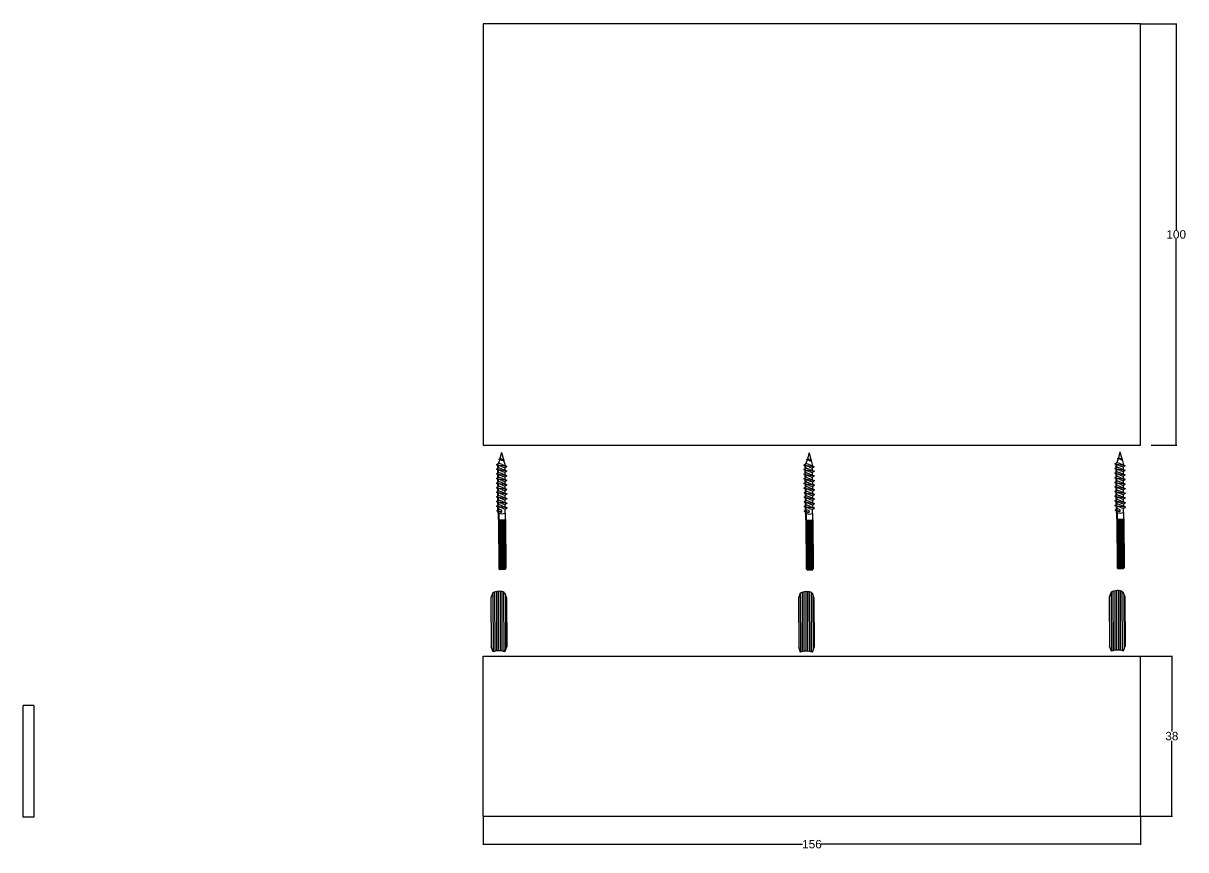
# Model space of a CAD drawing. Header units: inches. Extents: x -8 to 1004, y -354 to 166.
# Drawn here: x 728.3 to 1004.2, y -29.6 to 166.5 of the extents above; entities that cross this region are included whole.
import ezdxf

# ---------------------------------------------------------------- set-up
doc = ezdxf.new("R2010")
doc.units = ezdxf.units.IN
doc.header["$MEASUREMENT"] = 0
doc.linetypes.add('HIDDEN', pattern=[0.375, 0.25, -0.125])
doc.layers.add('NASCOSTE', color=1, linetype='HIDDEN')
doc.layers.add('OGGETTO', color=7, linetype='Continuous')
doc.styles.get("Standard").update_dxf_attribs({"font": 'Arial.ttf'})
doc.dimstyles.get("Standard").update_dxf_attribs({"dimtxt": 0.18, "dimasz": 0.18, "dimexe": 0.18, "dimexo": 0.0625, "dimgap": 0.09, "dimtad": 0, "dimtih": 1, "dimtoh": 1, "dimdec": 4, "dimzin": 0, "dimdsep": 46, "dimtxsty": 'Standard', "dimcen": 0.09, "dimadec": 0, "dimazin": 0, "dimtfac": 1, "dimtdec": 4, "dimtofl": 0, "dimtmove": 0, "dimatfit": 3, "dimfxl": 1, "dimtolj": 1, "dimtzin": 0, "dimarcsym": 0})

# ---------------------------------------------------------------- blocks, each defined once
blk = doc.blocks.new('_ArchTick')
at = {"color": 0, "linetype": 'ByBlock', "const_width": 0.15}
blk.add_lwpolyline([(-0.5, -0.5), (0.5, 0.5)], dxfattribs=at)
blk = doc.blocks.new('*D10')
at = {"color": 0, "lineweight": -2, "transparency": 16777216}
for p, q in [((837.48, -21.71), (837.48, -28.45)), ((993.48, -21.71), (993.48, -28.45)), ((837.48, -28.27), (913.27, -28.27)), ((993.48, -28.27), (917.68, -28.27))]:
    blk.add_line(p, q, dxfattribs=at)
at = {"layer": 'Defpoints', "color": 0, "transparency": 16777216}
for p in [(837.48, -21.64), (993.48, -21.64), (993.48, -28.27)]:
    blk.add_point(p, dxfattribs=at)
at = {"color": 0, "lineweight": -2, "transparency": 16777216, "xscale": 0.18, "yscale": 0.18, "zscale": 0.18, "rotation": 180}
blk.add_blockref('_ArchTick', (837.48, -28.27), dxfattribs=at)
at = {"color": 0, "lineweight": -2, "transparency": 16777216, "xscale": 0.18, "yscale": 0.18, "zscale": 0.18}
blk.add_blockref('_ArchTick', (993.48, -28.27), dxfattribs=at)
at = {"color": 0, "transparency": 16777216, "insert": (915.48, -28.27), "char_height": 2, "attachment_point": 5}
blk.add_mtext('\\A1;156', dxfattribs=at)
blk = doc.blocks.new('*D11')
at = {"color": 0, "lineweight": -2, "transparency": 16777216}
for p, q in [((993.54, 16.36), (1001.07, 16.36)), ((1000.89, 16.36), (1000.89, -1.54)), ((1000.89, -21.64), (1000.89, -3.75)), ((993.54, -21.64), (1001.07, -21.64))]:
    blk.add_line(p, q, dxfattribs=at)
at = {"layer": 'Defpoints', "color": 0, "transparency": 16777216}
for p in [(993.48, 16.36), (1000.89, 16.36), (993.48, -21.64)]:
    blk.add_point(p, dxfattribs=at)
at = {"color": 0, "lineweight": -2, "transparency": 16777216, "xscale": 0.18, "yscale": 0.18, "zscale": 0.18}
for p, rotation in [((1000.89, 16.36), 90), ((1000.89, -21.64), 270)]:
    blk.add_blockref('_ArchTick', p, dxfattribs=dict(at, rotation=rotation))
at = {"color": 0, "transparency": 16777216, "insert": (1000.89, -2.64), "char_height": 2, "attachment_point": 5}
blk.add_mtext('\\A1;38', dxfattribs=at)
blk = doc.blocks.new('*D12')
at = {"color": 0, "lineweight": -2, "transparency": 16777216}
for p, q in [((993.54, 166.36), (1002.1, 166.36)), ((1001.92, 166.36), (1001.92, 117.46)), ((1001.92, 66.36), (1001.92, 115.25)), ((995.95, 66.36), (1002.1, 66.36))]:
    blk.add_line(p, q, dxfattribs=at)
at = {"layer": 'Defpoints', "color": 0, "transparency": 16777216}
for p in [(993.48, 166.36), (1001.92, 166.36), (995.89, 66.36)]:
    blk.add_point(p, dxfattribs=at)
at = {"color": 0, "lineweight": -2, "transparency": 16777216, "xscale": 0.18, "yscale": 0.18, "zscale": 0.18}
for p, rotation in [((1001.92, 166.36), 90), ((1001.92, 66.36), 270)]:
    blk.add_blockref('_ArchTick', p, dxfattribs=dict(at, rotation=rotation))
at = {"color": 0, "transparency": 16777216, "insert": (1001.92, 116.36), "char_height": 2, "attachment_point": 5}
blk.add_mtext('\\A1;100', dxfattribs=at)

msp = doc.modelspace()

# ---------------------------------------------------------------- linework, layer by layer
for p, q in [((993.48, 166.36), (837.48, 166.36)), ((837.48, 166.36), (837.48, 66.36)), ((993.48, 66.36), (993.48, 166.36)), ((837.48, 66.36), (993.48, 66.36)), ((839.73, 31.32), (839.29, 30.18)), ((839.73, 31.32), (839.79, 17.34)), ((840.16, 31.53), (840.19, 17.48)), ((840.59, 31.66), (840.61, 17.57)), ((841.02, 31.72), (841.04, 17.61)), ((841.46, 31.72), (841.47, 17.61)), ((841.87, 31.65), (841.9, 17.56)), ((842.3, 31.52), (842.33, 17.46)), ((842.54, 31.42), (842.98, 30.2)), ((842.73, 30.88), (842.79, 17.83)), ((912.71, 31.24), (912.27, 30.09)), ((912.71, 31.24), (912.77, 17.26)), ((913.14, 31.44), (913.16, 17.39)), ((913.57, 31.57), (913.58, 17.48)), ((913.99, 31.63), (914.02, 17.53)), ((914.43, 31.63), (914.45, 17.53)), ((914.85, 31.57), (914.88, 17.48)), ((915.28, 31.44), (915.3, 17.37)), ((915.52, 31.33), (915.95, 30.12)), ((915.71, 30.8), (915.76, 17.75)), ((986.48, 31.49), (986.04, 30.35)), ((986.48, 31.49), (986.54, 17.51)), ((986.91, 31.7), (986.94, 17.64)), ((987.34, 31.82), (987.35, 17.74)), ((987.76, 31.89), (987.79, 17.78)), ((988.21, 31.88), (988.22, 17.78)), ((988.62, 31.82), (988.65, 17.73)), ((989.05, 31.69), (989.08, 17.63)), ((989.29, 31.58), (989.73, 30.37)), ((989.48, 31.05), (989.54, 18)), ((989.73, 30.37), (989.79, 18.74)), ((839.29, 30.18), (839.36, 18.56)), ((842.98, 30.2), (843.04, 18.58)), ((912.27, 30.09), (912.33, 18.47)), ((915.95, 30.12), (916.02, 18.49)), ((986.04, 30.35), (986.11, 18.72)), ((839.79, 17.34), (839.36, 18.56)), ((842.63, 17.36), (843.04, 18.58)), ((912.77, 17.26), (912.33, 18.47)), ((915.6, 17.27), (916.02, 18.49)), ((986.54, 17.51), (986.11, 18.72)), ((989.37, 17.52), (989.79, 18.74)), ((837.48, -21.64), (837.48, 16.36)), ((837.48, 16.36), (993.48, 16.36)), ((993.48, -21.64), (993.48, 16.36)), ((730.81, 4.61), (728.31, 4.61)), ((728.31, -21.89), (728.31, 4.61)), ((730.81, 4.61), (730.81, -21.89)), ((730.81, -21.89), (728.31, -21.89)), ((837.48, -21.64), (993.48, -21.64))]:
    msp.add_line(p, q)
at = {"color": 7}
for p, q in [((841.8, 64.63), (841.44, 63.25)), ((841.8, 64.63), (842.27, 62.95)), ((914.78, 64.55), (914.42, 63.16)), ((914.78, 64.55), (915.24, 62.87)), ((988.55, 64.8), (988.19, 63.41)), ((988.55, 64.8), (989.01, 63.12)), ((840.58, 61.75), (841.08, 62.1)), ((841.83, 61.31), (840.58, 61.75)), ((840.58, 61.75), (843.07, 61.39)), ((840.59, 60.66), (841.08, 61.01)), ((840.91, 61.01), (840.9, 61.57)), ((841.38, 63.01), (841.08, 62.1)), ((841.99, 61.77), (841.08, 62.1)), ((841.08, 61.01), (841.08, 61.57)), ((842, 60.68), (841.08, 61.01)), ((841.82, 62.85), (841.2, 63.07)), ((841.2, 63.07), (842.44, 62.89)), ((841.9, 63.08), (841.44, 63.25)), ((841.82, 62.85), (842.19, 62.72)), ((841.83, 61.31), (842.57, 61.04)), ((841.9, 63.08), (842.44, 62.89)), ((841.99, 61.77), (843.07, 61.39)), ((842.19, 62.72), (842.44, 62.89)), ((842.31, 62.8), (842.57, 61.86)), ((842.57, 61.86), (842.57, 61.57)), ((842.57, 61.04), (843.07, 61.39)), ((842.57, 61.04), (842.58, 60.48)), ((913.56, 61.66), (914.05, 62.02)), ((914.8, 61.22), (913.56, 61.66)), ((913.56, 61.66), (916.04, 61.31)), ((913.56, 60.57), (914.06, 60.92)), ((913.88, 60.92), (913.88, 61.49)), ((914.35, 62.92), (914.05, 62.02)), ((914.97, 61.69), (914.05, 62.02)), ((914.06, 60.92), (914.05, 61.49)), ((914.97, 60.6), (914.06, 60.92)), ((914.79, 62.76), (914.17, 62.99)), ((914.17, 62.99), (915.41, 62.81)), ((914.88, 63), (914.42, 63.16)), ((914.79, 62.76), (915.17, 62.63)), ((914.8, 61.22), (915.55, 60.96)), ((914.88, 63), (915.41, 62.81)), ((914.97, 61.69), (916.04, 61.31)), ((915.17, 62.63), (915.41, 62.81)), ((915.28, 62.71), (915.54, 61.77)), ((915.54, 61.77), (915.54, 61.48)), ((915.55, 60.96), (916.04, 61.31)), ((915.55, 60.96), (915.55, 60.39)), ((987.33, 61.92), (987.83, 62.27)), ((988.58, 61.47), (987.33, 61.92)), ((987.33, 61.92), (989.82, 61.56)), ((987.34, 60.82), (987.83, 61.18)), ((988.58, 60.38), (987.34, 60.82)), ((987.34, 60.82), (989.82, 60.47)), ((987.66, 61.17), (987.65, 61.74)), ((988.13, 63.17), (987.83, 62.27)), ((988.74, 61.94), (987.83, 62.27)), ((987.83, 61.18), (987.83, 61.74)), ((988.75, 60.85), (987.83, 61.18)), ((988.57, 63.02), (987.95, 63.24)), ((987.95, 63.24), (989.19, 63.06)), ((988.65, 63.25), (988.19, 63.41)), ((988.57, 63.02), (988.94, 62.88)), ((988.58, 61.47), (989.32, 61.21)), ((988.65, 63.25), (989.19, 63.06)), ((988.74, 61.94), (989.82, 61.56)), ((988.75, 60.85), (989.82, 60.47)), ((988.94, 62.88), (989.19, 63.06)), ((989.06, 62.97), (989.32, 62.02)), ((989.32, 62.02), (989.32, 61.74)), ((989.32, 61.21), (989.82, 61.56)), ((989.32, 61.21), (989.32, 60.64)), ((841.83, 60.21), (840.59, 60.66)), ((840.59, 60.66), (843.07, 60.3)), ((840.6, 59.57), (841.09, 59.92)), ((841.84, 59.12), (840.6, 59.57)), ((840.6, 59.57), (843.08, 59.21)), ((840.6, 58.47), (841.1, 58.82)), ((841.85, 58.03), (840.6, 58.47)), ((840.6, 58.47), (843.09, 58.11)), ((840.92, 59.91), (840.91, 60.48)), ((840.92, 58.82), (840.92, 59.39)), ((840.93, 57.73), (840.93, 58.29)), ((841.09, 59.92), (841.09, 60.48)), ((842.01, 59.59), (841.09, 59.92)), ((841.1, 58.82), (841.09, 59.39)), ((842.01, 58.5), (841.1, 58.82)), ((841.1, 57.73), (841.1, 58.3)), ((841.83, 60.21), (842.58, 59.95)), ((841.84, 59.12), (842.59, 58.86)), ((841.85, 58.03), (842.59, 57.76)), ((842, 60.68), (843.07, 60.3)), ((842.01, 59.59), (843.08, 59.21)), ((842.01, 58.5), (843.09, 58.11)), ((842.58, 59.95), (843.07, 60.3)), ((842.58, 59.95), (842.58, 59.38)), ((842.59, 58.86), (843.08, 59.21)), ((842.59, 58.86), (842.59, 58.29)), ((842.59, 57.76), (843.09, 58.11)), ((914.81, 60.13), (913.56, 60.57)), ((913.56, 60.57), (916.05, 60.21)), ((913.57, 59.48), (914.07, 59.83)), ((914.81, 59.04), (913.57, 59.48)), ((913.57, 59.48), (916.05, 59.12)), ((913.58, 58.39), (914.07, 58.74)), ((914.82, 57.95), (913.58, 58.39)), ((913.58, 58.39), (916.06, 58.03)), ((913.89, 59.83), (913.89, 60.39)), ((913.9, 58.74), (913.89, 59.3)), ((913.9, 57.65), (913.9, 58.21)), ((914.07, 59.83), (914.06, 60.4)), ((914.98, 59.51), (914.07, 59.83)), ((914.07, 58.74), (914.07, 59.3)), ((914.99, 58.41), (914.07, 58.74)), ((914.08, 57.65), (914.08, 58.21)), ((914.81, 60.13), (915.55, 59.86)), ((914.81, 59.04), (915.56, 58.77)), ((914.82, 57.95), (915.57, 57.68)), ((914.97, 60.6), (916.05, 60.21)), ((914.98, 59.51), (916.05, 59.12)), ((914.99, 58.41), (916.06, 58.03)), ((915.55, 59.86), (916.05, 60.21)), ((915.55, 59.86), (915.56, 59.3)), ((915.56, 58.77), (916.05, 59.12)), ((915.56, 58.77), (915.56, 58.21)), ((915.57, 57.68), (916.06, 58.03)), ((987.35, 59.73), (987.84, 60.08)), ((988.59, 59.29), (987.35, 59.73)), ((987.35, 59.73), (989.83, 59.37)), ((987.35, 58.64), (987.85, 58.99)), ((988.6, 58.2), (987.35, 58.64)), ((987.35, 58.64), (989.84, 58.28)), ((987.66, 60.08), (987.66, 60.65)), ((987.67, 58.99), (987.67, 59.55)), ((987.68, 57.9), (987.67, 58.46)), ((987.84, 60.08), (987.84, 60.65)), ((988.76, 59.76), (987.84, 60.08)), ((987.85, 58.99), (987.84, 59.56)), ((988.76, 58.66), (987.85, 58.99)), ((987.85, 57.9), (987.85, 58.46)), ((988.58, 60.38), (989.33, 60.11)), ((988.59, 59.29), (989.34, 59.02)), ((988.6, 58.2), (989.34, 57.93)), ((988.76, 59.76), (989.83, 59.37)), ((988.76, 58.66), (989.84, 58.28)), ((989.33, 60.11), (989.82, 60.47)), ((989.33, 60.11), (989.33, 59.55)), ((989.34, 59.02), (989.83, 59.37)), ((989.34, 59.02), (989.34, 58.46)), ((989.34, 57.93), (989.84, 58.28)), ((840.61, 57.38), (841.1, 57.73)), ((841.85, 56.94), (840.61, 57.38)), ((840.61, 57.38), (843.09, 57.02)), ((840.62, 56.29), (841.11, 56.64)), ((841.86, 55.85), (840.62, 56.29)), ((840.62, 56.29), (843.1, 55.93)), ((840.62, 55.2), (841.12, 55.55)), ((841.87, 54.75), (840.62, 55.2)), ((840.62, 55.2), (843.11, 54.84)), ((840.94, 56.64), (840.93, 57.2)), ((840.94, 55.55), (840.94, 56.11)), ((842.02, 57.41), (841.1, 57.73)), ((841.11, 56.64), (841.11, 57.2)), ((842.03, 56.31), (841.11, 56.64)), ((841.12, 55.55), (841.12, 56.11)), ((842.04, 55.22), (841.12, 55.55)), ((841.85, 56.94), (842.6, 56.67)), ((841.86, 55.85), (842.61, 55.58)), ((842.02, 57.41), (843.09, 57.02)), ((842.03, 56.31), (843.1, 55.93)), ((842.04, 55.22), (843.11, 54.84)), ((842.59, 57.76), (842.6, 57.2)), ((842.6, 56.67), (843.09, 57.02)), ((842.6, 56.67), (842.6, 56.11)), ((842.61, 55.58), (843.1, 55.93)), ((842.61, 55.58), (842.61, 55.02)), ((913.59, 57.3), (914.08, 57.65)), ((914.83, 56.85), (913.59, 57.3)), ((913.59, 57.3), (916.07, 56.94)), ((913.59, 56.21), (914.09, 56.56)), ((914.84, 55.76), (913.59, 56.21)), ((913.59, 56.21), (916.08, 55.85)), ((913.6, 55.11), (914.09, 55.46)), ((913.91, 56.56), (913.91, 57.12)), ((913.92, 55.46), (913.91, 56.03)), ((915, 57.32), (914.08, 57.65)), ((914.09, 56.56), (914.08, 57.12)), ((915, 56.23), (914.09, 56.56)), ((914.09, 55.46), (914.09, 56.03)), ((915.01, 55.14), (914.09, 55.46)), ((914.83, 56.85), (915.58, 56.59)), ((914.84, 55.76), (915.58, 55.5)), ((915, 57.32), (916.07, 56.94)), ((915, 56.23), (916.08, 55.85)), ((915.57, 57.68), (915.57, 57.12)), ((915.58, 56.59), (916.07, 56.94)), ((915.58, 56.59), (915.58, 56.02)), ((915.58, 55.5), (916.08, 55.85)), ((915.58, 55.5), (915.59, 54.93)), ((987.36, 57.55), (987.85, 57.9)), ((988.6, 57.11), (987.36, 57.55)), ((987.36, 57.55), (989.84, 57.19)), ((987.37, 56.46), (987.86, 56.81)), ((988.61, 56.01), (987.37, 56.46)), ((987.37, 56.46), (989.85, 56.1)), ((987.37, 55.37), (987.87, 55.72)), ((988.62, 54.92), (987.37, 55.37)), ((987.37, 55.37), (989.86, 55.01)), ((987.69, 56.81), (987.68, 57.37)), ((987.69, 55.71), (987.69, 56.28)), ((987.7, 54.62), (987.7, 55.19)), ((988.77, 57.57), (987.85, 57.9)), ((987.86, 56.81), (987.86, 57.37)), ((988.78, 56.48), (987.86, 56.81)), ((987.87, 55.72), (987.86, 56.28)), ((988.78, 55.39), (987.87, 55.72)), ((987.87, 54.62), (987.87, 55.19)), ((988.6, 57.11), (989.35, 56.84)), ((988.61, 56.01), (989.36, 55.75)), ((988.77, 57.57), (989.84, 57.19)), ((988.78, 56.48), (989.85, 56.1)), ((988.78, 55.39), (989.86, 55.01)), ((989.34, 57.93), (989.35, 57.37)), ((989.35, 56.84), (989.84, 57.19)), ((989.35, 56.84), (989.35, 56.28)), ((989.36, 55.75), (989.85, 56.1)), ((989.36, 55.75), (989.36, 55.18)), ((840.63, 54.11), (841.13, 54.46)), ((841.88, 53.66), (840.63, 54.11)), ((840.63, 54.11), (843.12, 53.75)), ((840.64, 53.01), (841.13, 53.36)), ((841.88, 52.57), (840.64, 53.01)), ((840.64, 53.01), (843.12, 52.66)), ((840.95, 54.46), (840.95, 55.02)), ((840.96, 53.36), (840.95, 53.93)), ((840.96, 52.27), (840.96, 52.84)), ((841.13, 54.46), (841.12, 55.02)), ((842.04, 54.13), (841.13, 54.46)), ((841.13, 53.36), (841.13, 53.93)), ((842.05, 53.04), (841.13, 53.36)), ((841.14, 52.27), (841.14, 52.84)), ((841.87, 54.75), (842.61, 54.49)), ((841.88, 53.66), (842.62, 53.4)), ((841.88, 52.57), (842.63, 52.3)), ((842.04, 54.13), (843.12, 53.75)), ((842.05, 53.04), (843.12, 52.66)), ((842.61, 54.49), (843.11, 54.84)), ((842.61, 54.49), (842.62, 53.92)), ((842.62, 53.4), (843.12, 53.75)), ((842.62, 53.4), (842.63, 52.83)), ((842.63, 52.3), (843.12, 52.66)), ((914.84, 54.67), (913.6, 55.11)), ((913.6, 55.11), (916.08, 54.75)), ((913.61, 54.02), (914.1, 54.37)), ((914.85, 53.58), (913.61, 54.02)), ((913.61, 54.02), (916.09, 53.66)), ((913.61, 52.93), (914.11, 53.28)), ((914.86, 52.49), (913.61, 52.93)), ((913.61, 52.93), (916.1, 52.57)), ((913.93, 54.37), (913.92, 54.94)), ((913.93, 53.28), (913.93, 53.84)), ((913.94, 52.19), (913.94, 52.75)), ((914.1, 54.37), (914.1, 54.94)), ((915.02, 54.05), (914.1, 54.37)), ((914.11, 53.28), (914.1, 53.84)), ((915.02, 52.95), (914.11, 53.28)), ((914.11, 52.19), (914.11, 52.75)), ((914.84, 54.67), (915.59, 54.4)), ((914.85, 53.58), (915.6, 53.31)), ((914.86, 52.49), (915.6, 52.22)), ((915.01, 55.14), (916.08, 54.75)), ((915.02, 54.05), (916.09, 53.66)), ((915.02, 52.95), (916.1, 52.57)), ((915.59, 54.4), (916.08, 54.75)), ((915.59, 54.4), (915.59, 53.84)), ((915.6, 53.31), (916.09, 53.66)), ((915.6, 53.31), (915.6, 52.75)), ((915.6, 52.22), (916.1, 52.57)), ((987.38, 54.27), (987.87, 54.62)), ((988.62, 53.83), (987.38, 54.27)), ((987.38, 54.27), (989.86, 53.91)), ((987.39, 53.18), (987.88, 53.53)), ((988.63, 52.74), (987.39, 53.18)), ((987.39, 53.18), (989.87, 52.82)), ((987.39, 52.09), (987.89, 52.44)), ((987.71, 53.53), (987.7, 54.09)), ((987.71, 52.44), (987.71, 53)), ((988.79, 54.3), (987.87, 54.62)), ((987.88, 53.53), (987.88, 54.1)), ((988.8, 53.21), (987.88, 53.53)), ((987.89, 52.44), (987.89, 53)), ((988.81, 52.11), (987.89, 52.44)), ((988.62, 54.92), (989.36, 54.66)), ((988.62, 53.83), (989.37, 53.56)), ((988.63, 52.74), (989.38, 52.47)), ((988.79, 54.3), (989.86, 53.91)), ((988.8, 53.21), (989.87, 52.82)), ((989.36, 54.66), (989.86, 55.01)), ((989.36, 54.66), (989.37, 54.09)), ((989.37, 53.56), (989.86, 53.91)), ((989.37, 53.56), (989.37, 53)), ((989.38, 52.47), (989.87, 52.82)), ((989.38, 52.47), (989.38, 51.91)), ((840.65, 51.92), (841.14, 52.27)), ((841.89, 51.48), (840.65, 51.92)), ((840.65, 51.92), (843.13, 51.56)), ((840.66, 50.82), (841.15, 51.17)), ((840.66, 50.82), (841.9, 50.64)), ((841.72, 50.44), (840.66, 50.82)), ((840.98, 50.25), (840.97, 51.74)), ((842.06, 51.95), (841.14, 52.27)), ((841.15, 50.25), (841.14, 51.74)), ((841.75, 50.96), (841.15, 51.17)), ((841.89, 51.48), (842.64, 51.21)), ((842.06, 51.95), (843.13, 51.56)), ((842.63, 52.3), (842.63, 51.74)), ((842.64, 51.21), (843.13, 51.56)), ((842.64, 50.26), (842.64, 51.21)), ((913.62, 51.84), (914.11, 52.19)), ((914.86, 51.39), (913.62, 51.84)), ((913.62, 51.84), (916.1, 51.48)), ((913.63, 50.73), (914.13, 51.08)), ((913.63, 50.73), (914.87, 50.55)), ((914.7, 50.35), (913.63, 50.73)), ((913.95, 50.17), (913.94, 51.66)), ((915.03, 51.86), (914.11, 52.19)), ((914.13, 50.17), (914.12, 51.66)), ((914.72, 50.87), (914.13, 51.08)), ((914.86, 51.39), (915.61, 51.13)), ((915.03, 51.86), (916.1, 51.48)), ((915.6, 52.22), (915.61, 51.66)), ((915.61, 51.13), (916.1, 51.48)), ((915.62, 50.18), (915.61, 51.13)), ((988.64, 51.65), (987.39, 52.09)), ((987.39, 52.09), (989.88, 51.73)), ((987.41, 50.98), (987.9, 51.34)), ((987.41, 50.98), (988.64, 50.81)), ((988.47, 50.6), (987.41, 50.98)), ((987.73, 50.42), (987.72, 51.91)), ((987.9, 50.42), (987.89, 51.91)), ((988.5, 51.12), (987.9, 51.34)), ((988.64, 51.65), (989.38, 51.38)), ((988.81, 52.11), (989.88, 51.73)), ((989.38, 51.38), (989.88, 51.73)), ((989.39, 50.43), (989.38, 51.38))]:
    msp.add_line(p, q, dxfattribs=at)
at = {"color": 0}
for p, q in [((840.98, 50.25), (840.99, 48.76)), ((841.15, 50.25), (841.16, 48.76)), ((842.64, 50.26), (842.65, 48.77)), ((913.95, 50.17), (913.96, 48.68)), ((914.13, 50.17), (914.14, 48.68)), ((915.62, 50.18), (915.63, 48.69)), ((987.73, 50.42), (987.74, 48.93)), ((987.9, 50.42), (987.91, 48.93)), ((989.39, 50.43), (989.4, 48.94)), ((841.08, 48.76), (841.15, 37.13)), ((841.08, 48.76), (841.15, 37.13)), ((842.65, 48.77), (842.74, 48.78)), ((842.74, 48.78), (842.81, 37.14)), ((914.05, 48.68), (914.12, 37.04)), ((914.05, 48.68), (914.12, 37.04)), ((915.63, 48.69), (915.71, 48.69)), ((915.71, 48.69), (915.79, 37.06)), ((987.82, 48.93), (987.9, 37.3)), ((987.82, 48.93), (987.9, 37.3)), ((989.4, 48.94), (989.49, 48.94)), ((989.49, 48.94), (989.56, 37.31))]:
    msp.add_line(p, q, dxfattribs=at)
at = {"linetype": 'Continuous'}
for centre, radius, start, end in [((841.89, 52.17), 2.05, 249.0906, 291.6512), ((914.86, 52.08), 2.05, 249.0906, 291.6512), ((988.63, 52.33), 2.05, 249.0906, 291.6512), ((841.89, 51.07), 2.86, 253.4305, 287.3113), ((841.89, 51.07), 3.07, 254.6699, 286.0719), ((841.89, 51.07), 3.29, 255.7383, 285.0034), ((841.89, 51.07), 3.51, 256.6693, 284.0725), ((841.89, 51.07), 3.73, 257.4879, 283.2539), ((841.89, 51.07), 3.95, 258.2134, 282.5283), ((841.89, 51.07), 4.17, 258.8611, 281.8807), ((841.89, 51.07), 2.64, 252.4359, 288.3059), ((841.89, 51.07), 2.42, 252.4359, 288.3059), ((914.87, 50.99), 2.86, 253.4305, 287.3113), ((914.87, 50.99), 3.07, 254.6699, 286.0719), ((914.87, 50.99), 3.29, 255.7383, 285.0034), ((914.87, 50.99), 3.51, 256.6693, 284.0725), ((914.87, 50.99), 3.73, 257.4879, 283.2539), ((914.87, 50.99), 3.95, 258.2134, 282.5283), ((914.87, 50.99), 4.17, 258.8611, 281.8807), ((914.87, 50.99), 2.64, 252.4359, 288.3059), ((914.87, 50.99), 2.42, 252.4359, 288.3059), ((988.64, 51.24), 2.86, 253.4305, 287.3113), ((988.64, 51.24), 3.07, 254.6699, 286.0719), ((988.64, 51.24), 3.29, 255.7383, 285.0034), ((988.64, 51.24), 3.51, 256.6693, 284.0725), ((988.64, 51.24), 3.73, 257.4879, 283.2539), ((988.64, 51.24), 3.95, 258.2134, 282.5283), ((988.64, 51.24), 4.17, 258.8611, 281.8807), ((988.64, 51.24), 4.39, 259.4428, 281.299), ((988.64, 51.24), 2.64, 252.4359, 288.3059), ((988.64, 51.24), 2.42, 252.4359, 288.3059), ((841.89, 51.07), 4.39, 259.4428, 281.299), ((841.89, 51.07), 4.61, 259.9683, 280.7735), ((841.89, 51.07), 4.83, 260.4452, 280.2965), ((841.89, 51.07), 5.05, 260.8802, 279.8616), ((841.89, 51.07), 5.27, 261.2785, 279.4633), ((841.89, 51.07), 5.48, 261.6446, 279.0972), ((841.89, 51.07), 5.7, 261.9822, 278.7596), ((841.89, 51.07), 5.92, 262.2946, 278.4472), ((841.89, 51.07), 6.14, 262.5845, 278.1573), ((841.89, 51.07), 6.36, 262.8542, 277.8876), ((841.89, 51.07), 6.58, 263.1059, 277.6359), ((841.89, 51.07), 6.8, 263.3411, 277.4006), ((914.87, 50.99), 4.39, 259.4428, 281.299), ((914.87, 50.99), 4.61, 259.9683, 280.7735), ((914.87, 50.99), 4.83, 260.4452, 280.2965), ((914.87, 50.99), 5.05, 260.8802, 279.8616), ((914.87, 50.99), 5.27, 261.2785, 279.4633), ((914.87, 50.99), 5.48, 261.6446, 279.0972), ((914.87, 50.99), 5.7, 261.9822, 278.7596), ((914.87, 50.99), 5.92, 262.2946, 278.4472), ((914.87, 50.99), 6.14, 262.5845, 278.1573), ((914.87, 50.99), 6.36, 262.8542, 277.8876), ((914.87, 50.99), 6.58, 263.1059, 277.6359), ((914.87, 50.99), 6.8, 263.3411, 277.4006), ((988.64, 51.24), 4.61, 259.9683, 280.7735), ((988.64, 51.24), 4.83, 260.4452, 280.2965), ((988.64, 51.24), 5.05, 260.8802, 279.8616), ((988.64, 51.24), 5.27, 261.2785, 279.4633), ((988.64, 51.24), 5.48, 261.6446, 279.0972), ((988.64, 51.24), 5.7, 261.9822, 278.7596), ((988.64, 51.24), 5.92, 262.2946, 278.4472), ((988.64, 51.24), 6.14, 262.5845, 278.1573), ((988.64, 51.24), 6.36, 262.8542, 277.8876), ((988.64, 51.24), 6.58, 263.1059, 277.6359), ((988.64, 51.24), 6.8, 263.3411, 277.4006), ((988.64, 51.24), 7.02, 263.5616, 277.1801), ((841.89, 51.07), 7.02, 263.5616, 277.1801), ((841.89, 51.07), 7.24, 263.7687, 276.9731), ((841.89, 51.07), 7.46, 263.9635, 276.7783), ((841.89, 51.07), 7.68, 264.1471, 276.5947), ((841.89, 51.07), 7.89, 264.3205, 276.4213), ((841.89, 51.07), 8.11, 264.4844, 276.2574), ((841.89, 51.07), 8.33, 264.6397, 276.1021), ((841.89, 51.07), 8.55, 264.787, 275.9548), ((841.89, 51.07), 8.77, 264.9269, 275.8149), ((841.89, 51.07), 8.99, 265.06, 275.6818), ((841.89, 51.07), 9.21, 265.1866, 275.5551), ((841.89, 51.07), 9.43, 265.3074, 275.4343), ((841.89, 51.07), 9.65, 265.4227, 275.3191), ((914.87, 50.99), 7.02, 263.5616, 277.1801), ((914.87, 50.99), 7.24, 263.7687, 276.9731), ((914.87, 50.99), 7.46, 263.9635, 276.7783), ((914.87, 50.99), 7.68, 264.1471, 276.5947), ((914.87, 50.99), 7.89, 264.3205, 276.4213), ((914.87, 50.99), 8.11, 264.4844, 276.2574), ((914.87, 50.99), 8.33, 264.6397, 276.1021), ((914.87, 50.99), 8.55, 264.787, 275.9548), ((914.87, 50.99), 8.77, 264.9269, 275.8149), ((914.87, 50.99), 8.99, 265.06, 275.6818), ((914.87, 50.99), 9.21, 265.1866, 275.5551), ((914.87, 50.99), 9.43, 265.3074, 275.4343), ((988.64, 51.24), 7.24, 263.7687, 276.9731), ((988.64, 51.24), 7.46, 263.9635, 276.7783), ((988.64, 51.24), 7.68, 264.1471, 276.5947), ((988.64, 51.24), 7.89, 264.3205, 276.4213), ((988.64, 51.24), 8.11, 264.4844, 276.2574), ((988.64, 51.24), 8.33, 264.6397, 276.1021), ((988.64, 51.24), 8.55, 264.787, 275.9548), ((988.64, 51.24), 8.77, 264.9269, 275.8149), ((988.64, 51.24), 8.99, 265.06, 275.6818), ((988.64, 51.24), 9.21, 265.1866, 275.5551), ((988.64, 51.24), 9.43, 265.3074, 275.4343), ((988.64, 51.24), 9.65, 265.4227, 275.3191), ((988.64, 51.24), 9.87, 265.5328, 275.2089), ((841.89, 51.07), 9.87, 265.5328, 275.2089), ((841.89, 51.07), 10.09, 265.6382, 275.1036), ((841.89, 51.07), 10.3, 265.739, 275.0028), ((841.89, 51.07), 10.52, 265.8357, 274.9061), ((841.89, 51.07), 10.74, 265.9283, 274.8135), ((841.89, 51.07), 10.96, 266.0173, 274.7245), ((841.89, 51.07), 11.18, 266.1028, 274.639), ((841.89, 51.07), 11.4, 266.1849, 274.5569), ((841.89, 51.07), 11.62, 266.264, 274.4778), ((841.89, 51.07), 11.84, 266.3401, 274.4017), ((841.89, 51.07), 12.06, 266.4135, 274.3283), ((841.89, 51.07), 12.28, 266.4842, 274.2576), ((914.87, 50.99), 9.65, 265.4227, 275.3191), ((914.87, 50.99), 9.87, 265.5328, 275.2089), ((914.87, 50.99), 10.09, 265.6382, 275.1036), ((914.87, 50.99), 10.3, 265.739, 275.0028), ((914.87, 50.99), 10.52, 265.8357, 274.9061), ((914.87, 50.99), 10.74, 265.9283, 274.8135), ((914.87, 50.99), 10.96, 266.0173, 274.7245), ((914.87, 50.99), 11.18, 266.1028, 274.639), ((914.87, 50.99), 11.4, 266.1849, 274.5569), ((914.87, 50.99), 11.62, 266.264, 274.4778), ((914.87, 50.99), 11.84, 266.3401, 274.4017), ((914.87, 50.99), 12.06, 266.4135, 274.3283), ((914.87, 50.99), 12.28, 266.4842, 274.2576), ((988.64, 51.24), 10.09, 265.6382, 275.1036), ((988.64, 51.24), 10.3, 265.739, 275.0028), ((988.64, 51.24), 10.52, 265.8357, 274.9061), ((988.64, 51.24), 10.74, 265.9283, 274.8135), ((988.64, 51.24), 10.96, 266.0173, 274.7245), ((988.64, 51.24), 11.18, 266.1028, 274.639), ((988.64, 51.24), 11.4, 266.1849, 274.5569), ((988.64, 51.24), 11.62, 266.264, 274.4778), ((988.64, 51.24), 11.84, 266.3401, 274.4017), ((988.64, 51.24), 12.06, 266.4135, 274.3283), ((988.64, 51.24), 12.28, 266.4842, 274.2576), ((988.64, 51.24), 12.5, 266.5525, 274.1893), ((841.89, 51.07), 12.5, 266.5525, 274.1893), ((841.89, 51.07), 12.71, 266.6183, 274.1234), ((841.89, 51.07), 12.93, 266.682, 274.0598), ((841.89, 51.07), 13.15, 266.7435, 273.9983), ((841.89, 51.07), 13.37, 266.803, 273.9387), ((841.89, 51.07), 13.59, 266.8606, 273.8812), ((841.89, 51.07), 13.81, 266.9164, 273.8254), ((914.87, 50.99), 12.5, 266.5525, 274.1893), ((914.87, 50.99), 12.71, 266.6183, 274.1234), ((914.87, 50.99), 12.93, 266.682, 274.0598), ((914.87, 50.99), 13.15, 266.7435, 273.9983), ((914.87, 50.99), 13.37, 266.803, 273.9387), ((914.87, 50.99), 13.59, 266.8606, 273.8812), ((914.87, 50.99), 13.81, 266.9164, 273.8254), ((988.64, 51.24), 12.71, 266.6183, 274.1234), ((988.64, 51.24), 12.93, 266.682, 274.0598), ((988.64, 51.24), 13.15, 266.7435, 273.9983), ((988.64, 51.24), 13.37, 266.803, 273.9387), ((988.64, 51.24), 13.59, 266.8606, 273.8812), ((988.64, 51.24), 13.81, 266.9164, 273.8254)]:
    msp.add_arc(centre, radius, start, end, dxfattribs=at)
at = {"color": 7}
for centre in [(841.62, 50.7), (914.59, 50.62), (988.37, 50.87)]:
    msp.add_arc(centre, 0.286, 291.6835, 63.6056, dxfattribs=at)
for centre, radius, start, end in [((841.23, 28.76), 2.96, 63.6011, 120.1905), ((914.2, 28.68), 2.96, 63.6011, 120.1905), ((987.97, 28.93), 2.96, 63.6011, 120.1905), ((841.23, 13.77), 3.85, 68.7307, 111.9372), ((914.2, 13.69), 3.85, 68.7307, 111.9372), ((987.98, 13.94), 3.85, 68.7307, 111.9372)]:
    msp.add_arc(centre, radius, start, end)
at = {"layer": 'NASCOSTE', "color": 0}
for p, q in [((840.99, 48.76), (841.08, 48.76)), ((841.16, 48.76), (841.08, 48.76)), ((913.96, 48.68), (914.05, 48.68)), ((914.14, 48.68), (914.05, 48.68)), ((987.74, 48.93), (987.82, 48.93)), ((987.91, 48.93), (987.82, 48.93))]:
    msp.add_line(p, q, dxfattribs=at)
at = {"layer": 'OGGETTO'}
for p, q in [((841.15, 37.13), (842.81, 37.14)), ((841.15, 37.13), (841.36, 36.92)), ((841.36, 36.92), (842.61, 36.93)), ((842.61, 36.93), (842.81, 37.14)), ((914.12, 37.04), (915.79, 37.06)), ((914.12, 37.04), (914.34, 36.84)), ((914.34, 36.84), (915.58, 36.84)), ((915.58, 36.84), (915.79, 37.06)), ((987.9, 37.3), (989.56, 37.31)), ((987.9, 37.3), (988.11, 37.09)), ((988.11, 37.09), (989.35, 37.1)), ((989.35, 37.1), (989.56, 37.31))]:
    msp.add_line(p, q, dxfattribs=at)

# ---------------------------------------------------------------- dimensions: what is measured, and where the dimension line sits
for base, p1, p2, picture, middle in [((1001.92, 166.36), (995.89, 66.36), (993.48, 166.36), '*D12', (1001.92, 116.36)), ((1000.89, 16.36), (993.48, -21.64), (993.48, 16.36), '*D11', (1000.89, -2.64))]:
    dim = msp.add_linear_dim(base=base, p1=p1, p2=p2, angle=90, dimstyle='Standard', override={"dimtxt": 2, "dimdec": 0, "dimblk1": 'ArchTick', "dimblk2": 'ArchTick', "dimsah": 1})
    dim.commit()
    dim.dimension.update_dxf_attribs({"geometry": picture, "text_midpoint": middle, "dimtype": 160})
dim = msp.add_linear_dim(base=(993.48, -28.27), p1=(837.48, -21.64), p2=(993.48, -21.64), dimstyle='Standard', override={"dimtxt": 2, "dimdec": 0, "dimblk1": 'ArchTick', "dimblk2": 'ArchTick', "dimsah": 1})
dim.commit()
dim.dimension.update_dxf_attribs({"geometry": '*D10', "text_midpoint": (915.48, -28.27), "dimtype": 160})

doc.saveas('drawing.dxf')
